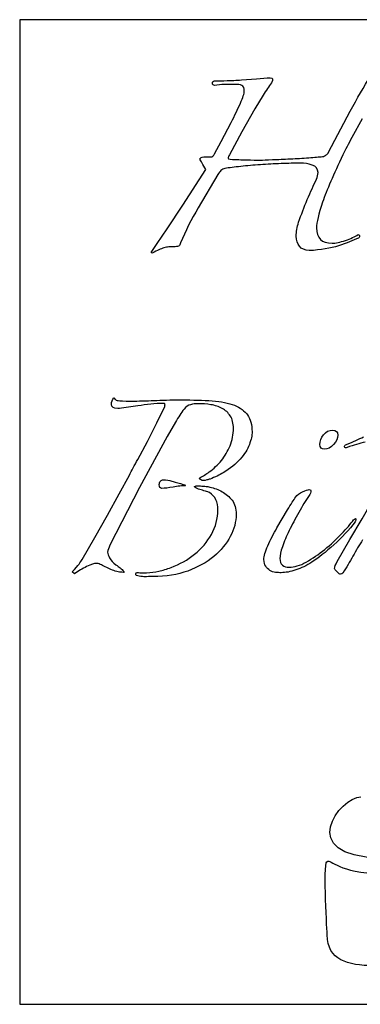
# Model space of a CAD drawing. Extents: x 4 to 107, y 81 to 296.
# Drawn here: x 4.1 to 39.8, y 81.2 to 184.3 of the extents above; entities that cross this region are included whole.
import ezdxf

# ---------------------------------------------------------------- set-up
doc = ezdxf.new("R2010")
doc.units = 0
doc.layers.add('Layer_1', color=7, linetype='CONTINUOUS')

msp = doc.modelspace()

# ---------------------------------------------------------------- linework, layer by layer
at = {"layer": 'Layer_1', "color": 7}
for points in [[(4.13506, 184.253112), (4.13506, 81.242), (107.146172, 81.242), (107.146172, 184.253112), (4.13506, 184.253112), (4.13506, 184.253112)], [(27.339018, 177.956028), (28.926519, 178.0795)], [(29.614436, 176.350889), (28.741311, 174.930959), (27.400754, 172.53207), (26.095476, 170.097903)], [(36.458325, 170.380125), (38.742561, 174.692834)], [(24.516796, 170.221375), (25.222351, 171.517834), (26.280685, 173.511028)], [(39.994922, 173.872625), (38.901311, 171.923528)], [(23.414365, 169.895056), (24.111101, 169.895056)], [(18.008046, 159.814431), (17.893393, 159.893806), (18.519573, 160.828667), (19.560268, 162.37207), (21.200685, 164.850334), (23.617212, 168.589778)], [(24.878393, 168.060612), (22.832282, 164.58575)], [(13.986379, 144.680264), (13.986379, 144.680264)], [(16.50874, 143.851237), (15.291657, 143.666028)], [(16.491101, 138.24207), (17.505337, 140.129431), (18.484296, 142.060889), (19.313323, 143.7895)], [(20.433393, 142.140264), (19.560268, 140.658598), (16.67631, 135.296375), (13.580685, 129.281514)], [(36.899297, 141.311237), (36.899297, 141.311237)], [(10.661448, 127.773389), (12.002004, 130.075264), (13.316101, 132.430056), (14.542004, 134.661375), (15.617976, 136.592834)], [(19.189851, 136.107764), (19.189851, 136.107764)], [(22.69999, 135.481612), (22.69999, 135.481584)], [(34.421033, 135.093528), (34.421033, 135.093528)], [(31.069644, 131.107139), (32.163255, 132.976862)], [(37.384366, 127.570542), (38.707283, 129.872417), (39.968464, 132.042), (41.000339, 133.814709)], [(9.885337, 126.274084), (9.638393, 126.476931)]]:
    msp.add_lwpolyline(points, dxfattribs=at)
for points in [[(38.742561, 174.692834), (39.446948, 175.993288), (40.162963, 177.231355), (40.894505, 178.423459)], [(24.552073, 177.373945), (24.389505, 177.373928), (24.31394, 177.449496), (24.313948, 177.61207)], [(24.313948, 177.61207), (24.313946, 177.774613), (24.423521, 177.858997), (24.640268, 177.859014)], [(25.592768, 177.470959), (25.199895, 177.457384), (24.850072, 177.428112), (24.552073, 177.373945)], [(24.640268, 177.859014), (24.965368, 177.859014), (25.365568, 177.863107), (25.839712, 177.876653)], [(26.624643, 177.488598), (26.326622, 177.488569), (25.985618, 177.484477), (25.592768, 177.470959)], [(25.839712, 177.876653), (26.313834, 177.890172), (26.810698, 177.915366), (27.339018, 177.956028)], [(27.400754, 177.373945), (27.238188, 177.455205), (26.976848, 177.488581), (26.624643, 177.488598)], [(27.647698, 176.765403), (27.647684, 177.090503), (27.5633, 177.292648), (27.400754, 177.373945)], [(28.926519, 178.0795), (29.454811, 178.120118), (29.930581, 178.158212), (30.364089, 178.185334)], [(30.487561, 177.656167), (30.216613, 177.276855), (29.925989, 176.838552), (29.614436, 176.350889)], [(30.364089, 178.185334), (30.635016, 178.185323), (30.677208, 178.008366), (30.487561, 177.656167)], [(27.233185, 175.504223), (27.504109, 176.127347), (27.64769, 176.548645), (27.647698, 176.765403)], [(26.280685, 173.511028), (26.646422, 174.215432), (26.962237, 174.88107), (27.233185, 175.504223)], [(38.901311, 171.923528), (38.54908, 171.273285), (38.237358, 170.666843), (37.96645, 170.097903)], [(24.111101, 169.895056), (24.300749, 169.895053), (24.435516, 170.004629), (24.516796, 170.221375)], [(26.095476, 170.097903), (26.014179, 169.962434), (25.967884, 169.852861), (25.954365, 169.771584)], [(37.96645, 170.097903), (36.99109, 168.065929), (36.283257, 166.422932), (35.849783, 165.176653)], [(35.849783, 169.930334), (35.985216, 169.957427), (36.111795, 170.01662), (36.2202, 170.097903)], [(36.2202, 170.097903), (36.328564, 170.179166), (36.404132, 170.271738), (36.458325, 170.380125)], [(23.008671, 169.692209), (23.035761, 169.827656), (23.170528, 169.895039), (23.414365, 169.895056)], [(23.617212, 168.589778), (23.29209, 169.077441), (23.089942, 169.44836), (23.008671, 169.692209)], [(25.954365, 169.771584), (25.940816, 169.690295), (26.021108, 169.6481), (26.183671, 169.648112)], [(26.183671, 169.648112), (26.806792, 169.62099), (27.383951, 169.599894), (27.912282, 169.586375)], [(29.332214, 169.083667), (28.614229, 169.029489), (27.927496, 168.966198), (27.277282, 168.898459)], [(27.912282, 169.586375), (28.440578, 169.572829), (28.916345, 169.568737), (29.349852, 169.568737)], [(31.501797, 169.19832), (30.770277, 169.171198), (30.050167, 169.137831), (29.332214, 169.083667)], [(29.349852, 169.568737), (29.593681, 169.568722), (30.010887, 169.585726), (30.593394, 169.612834)], [(30.593394, 169.612834), (31.175878, 169.639927), (31.799321, 169.665115), (32.463116, 169.692209)], [(33.574366, 169.242417), (32.924118, 169.242414), (32.233291, 169.225427), (31.501797, 169.19832)], [(32.463116, 169.692209), (33.126875, 169.719302), (33.762597, 169.7615), (34.385755, 169.815681)], [(34.756172, 169.03957), (34.349752, 169.175017), (33.953645, 169.2424), (33.574366, 169.242417)], [(34.385755, 169.815681), (35.00886, 169.869845), (35.497541, 169.903212), (35.849783, 169.930334)], [(35.364714, 168.263459), (35.364694, 168.642751), (35.162546, 168.904095), (34.756172, 169.03957)], [(25.204712, 168.475125), (25.096331, 168.366738), (24.986755, 168.223155), (24.878393, 168.060612)], [(25.610407, 168.677973), (25.447844, 168.650879), (25.31308, 168.58349), (25.204712, 168.475125)], [(27.277282, 168.898459), (26.627033, 168.830711), (26.070971, 168.759236), (25.610407, 168.677973)], [(35.205964, 167.575542), (35.314323, 167.792272), (35.364702, 168.019608), (35.364714, 168.263459)], [(34.244644, 165.441237), (34.583288, 166.240487), (34.907923, 166.952412), (35.205964, 167.575542)], [(33.336241, 163.068806), (33.607163, 163.85449), (33.905977, 164.641983), (34.244644, 165.441237)], [(35.849783, 165.176653), (35.41627, 163.930371), (35.205938, 163.02921), (35.205964, 162.460264)], [(22.832282, 164.58575), (22.087226, 163.353018), (21.467873, 162.127225), (20.980198, 160.908042)], [(33.089297, 161.604778), (33.089277, 162.065354), (33.173664, 162.554036), (33.336241, 163.068806)], [(35.205964, 162.460264), (35.205938, 161.403636), (35.744994, 160.872764), (36.828741, 160.872764)], [(38.231033, 161.154987), (38.786424, 161.344637), (39.228818, 161.546784), (39.55395, 161.763528)], [(39.55395, 161.763528), (39.635199, 161.763528), (39.685578, 161.734248), (39.7127, 161.666514)], [(20.980198, 160.908042), (20.926006, 160.745482), (20.86681, 160.644729), (20.812629, 160.590542)], [(33.415616, 160.546445), (33.198861, 160.817375), (33.089286, 161.171288), (33.089297, 161.604778)], [(36.828741, 160.872764), (37.208006, 160.872762), (37.675591, 160.965333), (38.231033, 161.154987)], [(39.589227, 161.401931), (39.047358, 161.158097), (38.356532, 160.892658), (37.516658, 160.608181)], [(39.7127, 161.666514), (39.739793, 161.598781), (39.697601, 161.510304), (39.589227, 161.401931)], [(18.704782, 160.176028), (18.515128, 160.094748), (18.278973, 159.976988), (18.008046, 159.814431)], [(19.233948, 160.387695), (19.071388, 160.333508), (18.894432, 160.257308), (18.704782, 160.176028)], [(19.763115, 160.484709), (19.573456, 160.471162), (19.396494, 160.441882), (19.233948, 160.387695)], [(20.406935, 160.502348), (20.163097, 160.502348), (19.952768, 160.498255), (19.763115, 160.484709)], [(20.812629, 160.590542), (20.758437, 160.536358), (20.623673, 160.502345), (20.406935, 160.502348)], [(34.429852, 160.096653), (33.969252, 160.123747), (33.632343, 160.275517), (33.415616, 160.546445)], [(37.516658, 160.608181), (36.676748, 160.323704), (35.64901, 160.15084), (34.429852, 160.096653)], [(13.748254, 143.992348), (13.748248, 144.290346), (13.823813, 144.517682), (13.986379, 144.680264)], [(13.986379, 144.680264), (14.040543, 144.680247), (14.08273, 144.638052), (14.109851, 144.556792)], [(14.109851, 144.556792), (14.164032, 144.475501), (14.277697, 144.425135), (14.45381, 144.398042)], [(14.45381, 144.398042), (14.629891, 144.370921), (15.064101, 144.35392), (15.741448, 144.353945)], [(15.741448, 144.353945), (16.608407, 144.353928), (17.421086, 144.375027), (18.193254, 144.415681)], [(18.193254, 144.415681), (18.965391, 144.456293), (19.921653, 144.4774), (21.059573, 144.477417)], [(21.059573, 144.477417), (22.27874, 144.477406), (23.361584, 144.448122), (24.29631, 144.380403)], [(24.29631, 144.380403), (25.230999, 144.312645), (25.997393, 144.156784), (26.607004, 143.912973)], [(14.392073, 143.586653), (13.958572, 143.586631), (13.74824, 143.721395), (13.748254, 143.992348)], [(15.291657, 143.666028), (14.912347, 143.611842), (14.608809, 143.586642), (14.392073, 143.586653)], [(17.849296, 144.036445), (17.388718, 143.982255), (16.942231, 143.918964), (16.50874, 143.851237)], [(19.110476, 144.11582), (18.731161, 144.115795), (18.309865, 144.090617), (17.849296, 144.036445)], [(19.357421, 143.992348), (19.357409, 144.073611), (19.273019, 144.115803), (19.110476, 144.11582)], [(19.313323, 143.7895), (19.340414, 143.843665), (19.357415, 143.911045), (19.357421, 143.992348)], [(21.341796, 143.507278), (21.043772, 143.127966), (20.744961, 142.668567), (20.433393, 142.140264)], [(22.012073, 143.974709), (21.75469, 143.906953), (21.531446, 143.75109), (21.341796, 143.507278)], [(22.849921, 144.071723), (22.551883, 144.071711), (22.26944, 144.042431), (22.012073, 143.974709)], [(24.146379, 143.974709), (23.712874, 144.042431), (23.283394, 144.071711), (22.849921, 144.071723)], [(25.328185, 143.586653), (24.975957, 143.776287), (24.579847, 143.906961), (24.146379, 143.974709)], [(26.183671, 142.792903), (25.966921, 143.131536), (25.680387, 143.396972), (25.328185, 143.586653)], [(26.607004, 143.912973), (27.21657, 143.669124), (27.680061, 143.332216), (27.991657, 142.898737)], [(26.50999, 141.514084), (26.509965, 142.028849), (26.400389, 142.454239), (26.183671, 142.792903)], [(27.991657, 142.898737), (28.303212, 142.465226), (28.459074, 141.875156), (28.459089, 141.143667)], [(26.157212, 139.679639), (26.387492, 140.248577), (26.509976, 140.863835), (26.50999, 141.514084)], [(28.459089, 141.143667), (28.459074, 140.764366), (28.366503, 140.317879), (28.176865, 139.803112)], [(35.937977, 140.826167), (36.195353, 141.151267), (36.519985, 141.31122), (36.899297, 141.311237)], [(36.899297, 141.311237), (37.251502, 141.311228), (37.428461, 141.134269), (37.428464, 140.78207)], [(35.558741, 139.803112), (35.558738, 140.155314), (35.680594, 140.501044), (35.937977, 140.826167)], [(37.428464, 140.78207), (37.428455, 140.456939), (37.280777, 140.128215), (36.996311, 139.803112)], [(38.3457, 139.820779), (39.050124, 140.091746), (39.639559, 140.357179), (40.127228, 140.614529)], [(25.24881, 138.136237), (25.628077, 138.596798), (25.926891, 139.110668), (26.157212, 139.679639)], [(28.176865, 139.803112), (27.987186, 139.288321), (27.662552, 138.787363), (27.215546, 138.286167)], [(36.043811, 139.318042), (35.718688, 139.318028), (35.558733, 139.477983), (35.558741, 139.803112)], [(36.996311, 139.803112), (36.711834, 139.477983), (36.396018, 139.318028), (36.043811, 139.318042)], [(38.142853, 139.556195), (38.115759, 139.678141), (38.183148, 139.766623), (38.3457, 139.820779)], [(38.425075, 139.494459), (38.262515, 139.413202), (38.169946, 139.434298), (38.142853, 139.556195)], [(40.294797, 140.067723), (39.725843, 139.932288), (39.102397, 139.738325), (38.425075, 139.494459)], [(15.617976, 136.592834), (15.861811, 137.080497), (16.152437, 137.632467), (16.491101, 138.24207)], [(23.96999, 136.936792), (24.444115, 137.275442), (24.8695, 137.675644), (25.24881, 138.136237)], [(27.215546, 138.286167), (26.768492, 137.784943), (26.183146, 137.304449), (25.451657, 136.857417)], [(18.863532, 135.966653), (18.944803, 136.061463), (19.054382, 136.107747), (19.189851, 136.107764)], [(19.189851, 136.107764), (19.48785, 136.107756), (19.774381, 136.065561), (20.045337, 135.984292)], [(20.045337, 135.984292), (20.241662, 135.930111), (20.551751, 135.841538), (20.971379, 135.719709)], [(23.070407, 136.143042), (22.957763, 136.21916), (22.9273, 136.278534), (22.991032, 136.32825)], [(22.991032, 136.32825), (23.318712, 136.503987), (23.648658, 136.704506), (23.96999, 136.936792)], [(23.423185, 136.028389), (23.298905, 136.025511), (23.183016, 136.066901), (23.070407, 136.143042)], [(23.723046, 136.098945), (23.596822, 136.064042), (23.500068, 136.037957), (23.423185, 136.028389)], [(24.058185, 136.195959), (23.963939, 136.161982), (23.849239, 136.133825), (23.723046, 136.098945)], [(25.451657, 136.857417), (25.039073, 136.605271), (24.57416, 136.383425), (24.058185, 136.195959)], [(18.748879, 135.622695), (18.748868, 135.75815), (18.782241, 135.871818), (18.863532, 135.966653)], [(18.801796, 135.314014), (18.761156, 135.354646), (18.748868, 135.460126), (18.748879, 135.622695)], [(18.987004, 135.217), (18.905713, 135.244094), (18.842422, 135.273374), (18.801796, 135.314014)], [(20.204087, 135.358112), (19.743506, 135.263285), (19.339215, 135.217), (18.987004, 135.217)], [(20.900823, 135.455125), (20.675627, 135.436471), (20.439444, 135.403812), (20.204087, 135.358112)], [(21.465268, 135.499223), (21.311321, 135.487256), (21.125992, 135.473766), (20.900823, 135.455125)], [(20.971379, 135.719709), (21.390976, 135.597857), (21.552779, 135.526344), (21.465268, 135.499223)], [(22.444226, 135.366959), (22.387957, 135.419038), (22.411757, 135.448541), (22.523601, 135.463973)], [(22.991032, 135.102376), (22.810641, 135.142313), (22.630132, 135.230889), (22.444226, 135.366959)], [(22.523601, 135.463973), (22.579507, 135.471678), (22.640966, 135.478931), (22.69999, 135.481612)], [(22.69999, 135.481584), (22.759014, 135.484406), (22.8156, 135.48243), (22.876379, 135.481584)], [(22.876379, 135.481584), (23.141956, 135.461348), (23.319795, 135.455817), (23.414365, 135.45514)], [(23.590754, 134.925987), (23.369785, 134.999029), (23.171392, 135.062422), (22.991032, 135.102376)], [(23.414365, 135.45514), (23.508901, 135.454293), (23.718731, 135.422317), (24.031726, 135.358126)], [(24.031726, 135.358126), (24.492282, 135.263305), (24.921765, 135.094533), (25.328185, 134.864237)], [(33.750755, 134.864223), (34.089396, 135.013233), (34.31264, 135.093525), (34.421033, 135.093528)], [(34.421033, 135.093528), (34.556486, 135.09352), (34.623866, 135.051325), (34.62388, 134.970056)], [(34.62388, 134.970056), (34.623872, 134.915875), (34.60277, 134.831488), (34.562144, 134.723112)], [(23.82006, 134.855431), (23.749326, 134.87736), (23.668828, 134.898123), (23.590754, 134.925987)], [(23.987629, 134.784876), (23.945225, 134.80799), (23.890759, 134.8335), (23.82006, 134.855431)], [(24.675546, 134.035223), (24.536128, 134.344567), (24.308061, 134.59343), (23.987629, 134.784876)], [(24.878393, 132.97689), (24.881582, 133.372371), (24.81493, 133.72586), (24.675546, 134.035223)], [(25.328185, 134.864237), (25.734562, 134.633932), (26.084385, 134.339213), (26.368879, 133.973473)], [(26.368879, 133.973473), (26.653336, 133.607704), (26.792193, 133.11493), (26.792212, 132.491806)], [(32.163255, 132.976862), (32.529012, 133.572912), (32.819639, 134.019402), (33.03638, 134.317417)], [(33.03638, 134.317417), (33.171841, 134.534141), (33.412089, 134.71519), (33.750755, 134.864223)], [(34.421033, 134.484987), (34.068811, 133.943126), (33.710801, 133.344871), (33.345061, 132.694639)], [(34.562144, 134.723112), (34.521493, 134.614716), (34.475206, 134.539151), (34.421033, 134.484987)], [(24.208115, 130.401612), (24.655133, 131.200851), (24.878376, 132.055722), (24.878393, 132.97689)], [(26.792212, 132.491806), (26.792193, 131.73319), (26.590045, 130.970891), (26.183671, 130.198751)], [(33.345061, 132.694639), (32.979292, 132.044402), (32.646476, 131.416864), (32.348464, 130.807278)], [(37.834158, 130.4545), (38.376008, 131.023449), (38.797303, 131.512128), (39.095339, 131.918528)], [(39.095339, 131.918528), (39.230791, 132.053989), (39.30225, 132.092089), (39.315825, 132.024362)], [(39.315825, 132.024362), (39.329343, 131.956608), (39.308261, 131.851128), (39.254089, 131.715681)], [(30.108325, 129.219778), (30.379252, 129.829367), (30.703887, 130.456905), (31.069644, 131.107139)], [(39.254089, 131.715681), (38.603851, 130.875791), (37.862648, 130.075389), (37.022769, 129.316792)], [(22.444226, 128.329043), (23.175721, 128.911538), (23.761064, 129.602367), (24.208115, 130.401612)], [(26.183671, 130.198751), (25.777251, 129.426596), (25.200092, 128.722858), (24.45506, 128.099723)], [(32.348464, 130.807278), (32.050442, 130.197684), (31.810192, 129.62871), (31.634089, 129.113945)], [(36.06145, 128.831723), (36.69814, 129.346485), (37.292303, 129.885546), (37.834158, 130.4545)], [(40.0302, 129.82832), (39.677986, 129.272909), (39.341075, 128.708663), (39.015964, 128.126167)], [(13.580685, 129.281514), (13.445226, 129.010581), (13.369653, 128.766239), (13.34256, 128.5495)], [(29.70263, 127.773389), (29.702627, 128.1256), (29.837391, 128.610184), (30.108325, 129.219778)], [(31.634089, 129.113945), (31.457979, 128.599174), (31.369502, 128.19488), (31.369505, 127.896862)], [(34.129991, 127.508806), (34.780209, 127.874558), (35.424751, 128.316952), (36.06145, 128.831723)], [(37.022769, 129.316792), (36.182864, 128.558184), (35.407651, 127.951743), (34.703255, 127.491167)], [(10.352768, 127.305959), (10.474685, 127.482065), (10.580166, 127.637926), (10.661448, 127.773389)], [(13.34256, 128.5495), (13.34256, 128.38694), (13.409943, 128.184793), (13.545407, 127.940959)], [(13.545407, 127.940959), (13.680851, 127.697122), (13.904094, 127.456874), (14.215685, 127.226584)], [(19.983601, 126.94439), (20.891194, 127.283054), (21.712695, 127.746542), (22.444226, 128.329043)], [(24.45506, 128.099723), (23.709984, 127.476585), (22.800007, 126.96681), (21.729851, 126.573959)], [(29.887839, 127.067834), (29.765916, 127.243938), (29.70263, 127.475368), (29.70263, 127.773389)], [(31.369505, 127.896862), (31.369502, 127.571744), (31.457979, 127.340319), (31.634089, 127.191306)], [(39.015964, 128.126167), (38.690844, 127.543669), (38.336928, 126.949506), (37.95763, 126.353459)], [(9.638393, 126.476931), (9.990598, 126.856232), (10.230848, 127.129855), (10.352768, 127.305959)], [(11.146518, 127.041375), (10.685934, 126.824632), (10.264636, 126.572108), (9.885337, 126.274084)], [(12.160754, 127.367695), (11.944005, 127.367695), (11.607093, 127.258116), (11.146518, 127.041375)], [(12.566448, 127.270681), (12.403891, 127.338412), (12.269127, 127.367695), (12.160754, 127.367695)], [(13.095615, 127.006098), (12.905951, 127.114468), (12.728994, 127.202948), (12.566448, 127.270681)], [(14.303879, 126.512209), (13.884627, 126.645288), (13.480103, 126.813851), (13.095615, 127.006098)], [(14.215685, 127.226584), (14.370904, 127.115388), (14.512927, 127.004684), (14.647837, 126.900264)], [(14.647837, 126.900264), (14.782731, 126.795842), (14.914532, 126.67491), (15.035893, 126.529848)], [(18.704782, 126.556334), (19.110617, 126.647766), (19.537123, 126.775059), (19.983601, 126.94439)], [(30.33763, 126.635681), (30.161524, 126.744052), (30.009753, 126.89173), (29.887839, 127.067834)], [(31.634089, 127.191306), (31.810192, 127.042293), (32.050442, 126.962), (32.348464, 126.962)], [(32.348464, 126.962), (32.890313, 126.962), (33.479748, 127.143049), (34.129991, 127.508806)], [(34.703255, 127.491167), (34.161394, 127.138957), (33.605335, 126.869429), (33.03638, 126.679778)], [(37.102144, 126.838528), (37.102141, 127.001085), (37.194713, 127.245425), (37.384366, 127.570542)], [(37.366727, 126.476931), (37.190624, 126.639488), (37.102144, 126.757248), (37.102144, 126.838528)], [(14.568462, 126.468112), (14.495641, 126.475139), (14.407184, 126.486654), (14.303879, 126.512209)], [(14.709573, 126.450473), (14.687552, 126.455863), (14.641273, 126.461084), (14.568462, 126.468112)], [(14.974157, 126.432834), (14.87543, 126.448808), (14.787805, 126.456456), (14.709573, 126.450473)], [(15.035893, 126.529848), (15.094821, 126.449539), (15.07287, 126.416775), (14.974157, 126.432834)], [(16.376448, 126.106528), (16.298264, 126.145295), (16.267466, 126.201262), (16.279435, 126.282917)], [(16.279435, 126.282917), (16.303141, 126.361863), (16.360317, 126.406677), (16.447004, 126.40639)], [(16.632212, 126.027153), (16.541771, 126.039571), (16.45461, 126.067765), (16.376448, 126.106528)], [(16.447004, 126.40639), (16.533672, 126.406107), (16.619639, 126.403567), (16.711587, 126.397584)], [(17.276032, 125.974237), (17.102228, 125.968762), (16.890465, 125.984989), (16.632212, 126.027153)], [(16.711587, 126.397584), (16.846334, 126.397584), (16.919732, 126.397573), (16.923254, 126.397584)], [(16.923254, 126.397584), (16.926754, 126.397598), (17.089339, 126.397584), (17.417143, 126.397584)], [(18.09624, 125.991876), (17.726735, 125.987783), (17.449816, 125.97974), (17.276032, 125.974237)], [(17.417143, 126.397584), (17.870383, 126.411131), (18.298927, 126.4649), (18.704782, 126.556334)], [(21.729851, 126.573959), (20.659662, 126.181111), (19.450876, 125.991879), (18.09624, 125.991876)], [(30.919714, 126.432834), (30.702967, 126.459927), (30.513731, 126.527308), (30.33763, 126.635681)], [(31.492977, 126.397556), (31.330415, 126.397556), (31.136452, 126.40574), (30.919714, 126.432834)], [(33.03638, 126.679778), (32.467417, 126.490128), (31.953547, 126.397553), (31.492977, 126.397556)], [(37.710686, 126.229987), (37.656499, 126.229987), (37.542831, 126.314374), (37.366727, 126.476931)], [(37.95763, 126.353459), (37.930537, 126.272179), (37.846147, 126.229987), (37.710686, 126.229987)], [(41.952853, 96.526098), (32.812838, 96.741326), (37.732318, 102.947218), (39.845005, 102.946653)], [(36.334852, 88.500403), (36.334852, 88.500403), (35.869555, 95.846715), (36.299575, 96.1645)], [(36.299575, 96.1645), (36.730477, 96.487126), (37.543043, 94.931091), (41.952839, 94.920959)], [(41.150269, 85.290125), (38.492684, 85.290125), (36.334852, 85.844579), (36.334852, 88.500403)]]:
    msp.add_open_spline(points, degree=3, dxfattribs=at)

doc.saveas('drawing.dxf')
